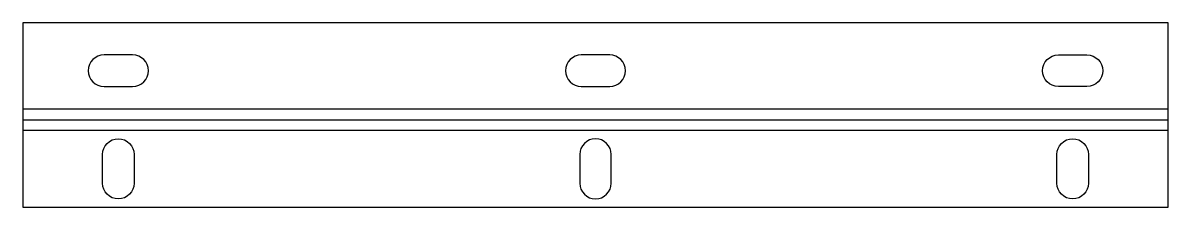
# Model space of a CAD drawing. Header units: millimetres. Extents: x 0 to 120, y 0 to 19.
import ezdxf

# ---------------------------------------------------------------- set-up
doc = ezdxf.new("R2010")
doc.units = ezdxf.units.MM

msp = doc.modelspace()

# ---------------------------------------------------------------- linework, layer by layer
at = {"layer": 'BEND'}
msp.add_line((0, 9.13), (120, 9.13), dxfattribs=at)
at = {"layer": 'BEND_EXTENT'}
for p, q in [((0, 10.26), (120, 10.26)), ((120, 8), (0, 8))]:
    msp.add_line(p, q, dxfattribs=at)
at = {"layer": 'INTERIOR_PROFILES'}
for points in [[(11.5, 12.61, 1), (11.5, 15.91), (8.5, 15.91, 1), (8.5, 12.61)], [(58.5, 15.91, 1), (58.5, 12.61), (61.5, 12.61, 1), (61.5, 15.91)], [(108.5, 15.91), (111.5, 15.91, -1), (111.5, 12.61), (108.5, 12.61, -1)], [(8.35, 2.5), (8.35, 5.5, -1), (11.65, 5.5), (11.65, 2.5, -1)], [(61.65, 5.5, 1), (58.35, 5.5), (58.35, 2.5, 1), (61.65, 2.5)], [(108.35, 2.5), (108.35, 5.5, -1), (111.65, 5.5), (111.65, 2.5, -1)]]:
    msp.add_lwpolyline(points, format="xyb", close=True, dxfattribs=at)
at = {"layer": 'OUTER_PROFILES'}
msp.add_lwpolyline([(0, 19.26), (0, 0), (120, 0), (120, 19.26)], close=True, dxfattribs=at)

doc.saveas('drawing.dxf')
